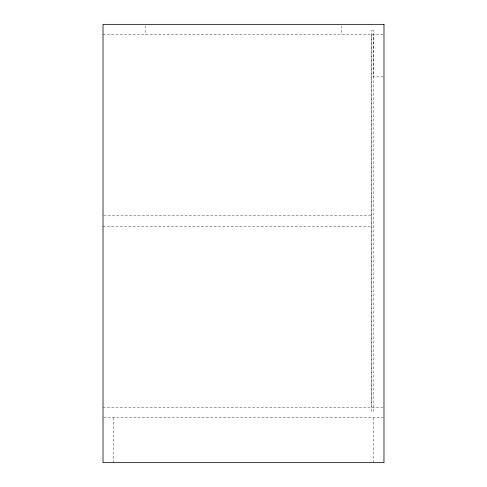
<?xml version="1.0" encoding="UTF-8"?>
<svg xmlns="http://www.w3.org/2000/svg" width="487" height="487" viewBox="0 0 487 487"><rect width="100%" height="100%" fill="white"/><g stroke="black" fill="none" stroke-linecap="round" stroke-linejoin="round"><path stroke-width="0.37" stroke-dasharray="2.44 1.83" d="M103.019 34.747L383.981 34.747M383.239 76.891L373.584 76.891L373.584 34.747M103.78 215.826L371.338 215.826M103.019 226.224L371.338 226.224M103.019 407.302L383.22 407.302M103.761 417.694L383.239 417.694M373.584 417.694L373.584 462.65M371.338 34.747L371.338 407.302M341.837 25.835L341.837 34.747M145.163 25.835L145.163 34.747M113.416 417.694L113.416 462.65M373.304 30.529L371.618 30.529L371.618 411.515L373.304 411.515L373.304 30.529"/><path stroke-width="0.73" d="M383.981 24.35L103.019 24.35L103.019 462.65L383.981 462.65L383.981 24.35"/></g></svg>
